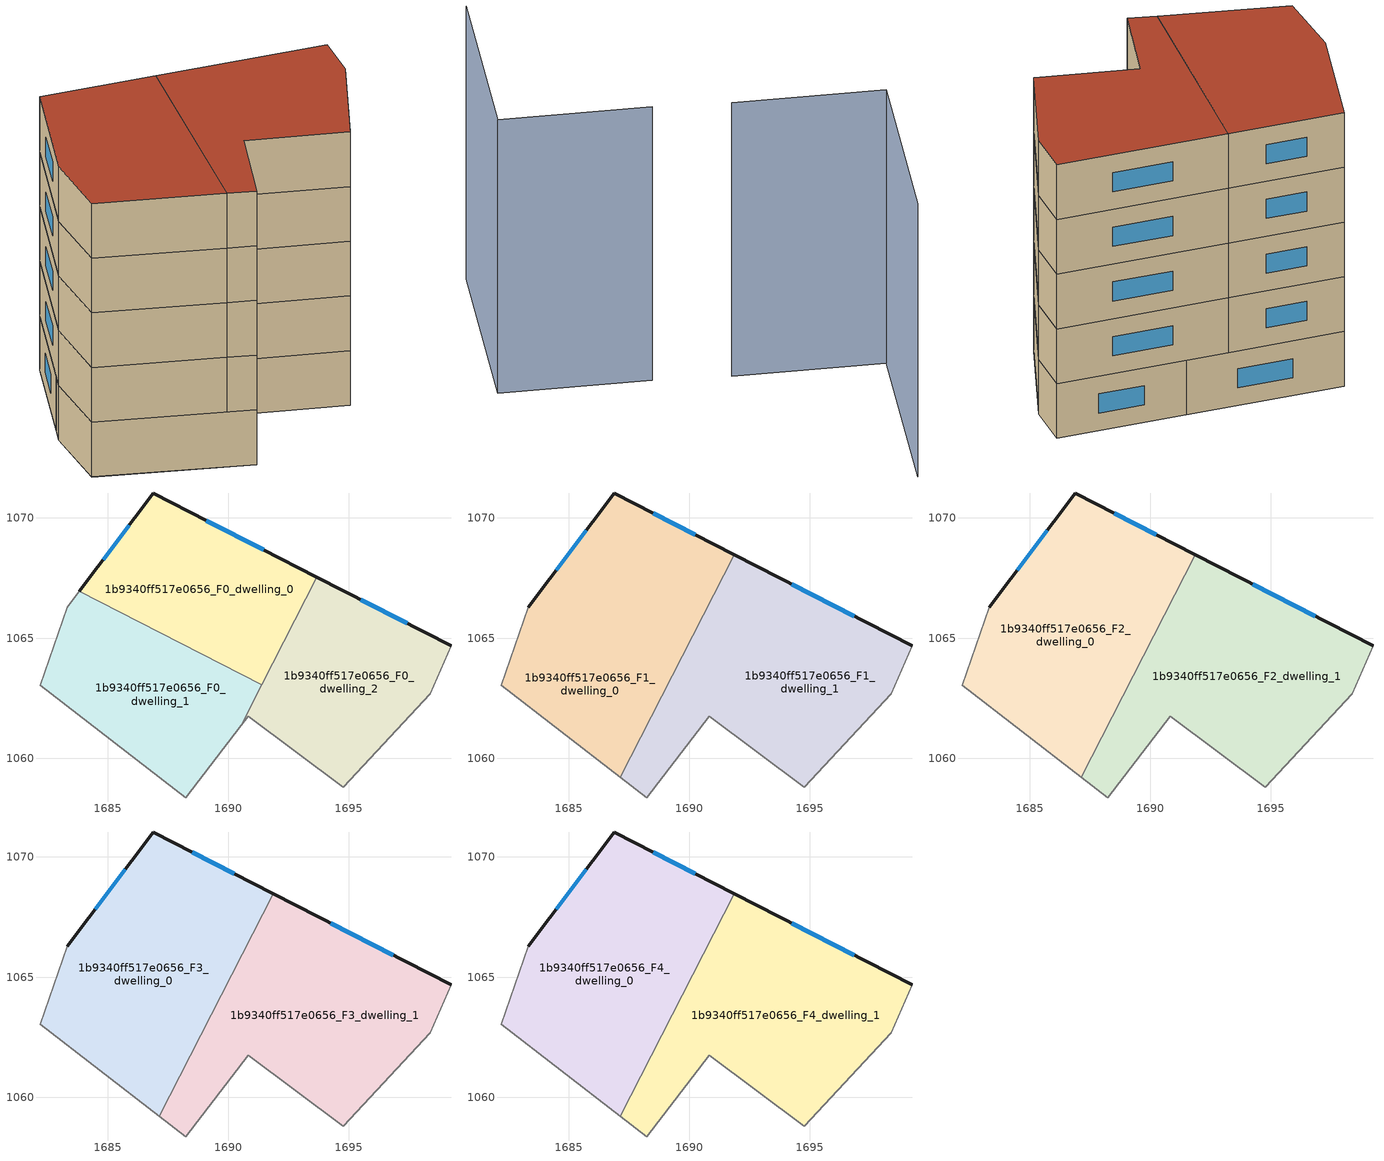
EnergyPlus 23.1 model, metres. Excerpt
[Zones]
1b9340ff517e0656_F0_dwelling_0
 floor ground (EU_floor_Construction): 1693.69,1067.53 1691.4,1063.06 1683.81,1066.94 1686.87,1071.01 z0
 wall outside (EU_wall_Construction): 1693.69,1067.53 1686.87,1071.01 1683.81,1066.94 z0:3
 wall to 1b9340ff517e0656_F0_dwelling_1 (EU_wall_Construction): 1683.81,1066.94 1691.4,1063.06 z0:3
 wall to 1b9340ff517e0656_F0_dwelling_2 (EU_wall_Construction): 1691.4,1063.06 1693.69,1067.53 z0:3
 window (EU_Window_Construction): 1685.88,1069.69 1684.8,1068.27 / 1691.47,1068.66 1689.09,1069.88 z0.98:2.02
1b9340ff517e0656_F0_dwelling_1
 floor ground (EU_floor_Construction): 1691.4,1063.06 1690.54,1061.39 1688.23,1058.38 1682.18,1063.04 1683.3,1066.28 1683.81,1066.94 z0
 wall adiabatic (EU_wall_Construction): 1683.81,1066.94 1683.3,1066.28 1682.18,1063.04 1688.23,1058.38 1690.54,1061.39 z0:3
 wall to 1b9340ff517e0656_F0_dwelling_2 (EU_wall_Construction): 1690.54,1061.39 1691.4,1063.06 z0:3
1b9340ff517e0656_F0_dwelling_2
 floor ground (EU_floor_Construction): 1699.25,1064.68 1698.39,1062.68 1694.77,1058.8 1690.82,1061.75 1690.54,1061.39 1693.69,1067.53 z0
 wall outside (EU_wall_Construction): 1699.25,1064.68 1693.69,1067.53 z0:3
 wall adiabatic (EU_wall_Construction): 1690.54,1061.39 1690.82,1061.75 1694.77,1058.8 1698.39,1062.68 1699.25,1064.68 z0:3
 window (EU_Window_Construction): 1697.44,1065.61 1695.5,1066.61 z0.98:2.02
1b9340ff517e0656_F1_dwelling_0
 floor to 1b9340ff517e0656_F0_dwelling_0 (EU_floor_Construction): 1691.86,1068.46 1689.58,1063.99 1683.81,1066.94 1686.87,1071.01 z3
 floor to 1b9340ff517e0656_F0_dwelling_1 (EU_floor_Construction): 1689.58,1063.99 1687.14,1059.22 1682.18,1063.04 1683.3,1066.28 1683.81,1066.94 z3
 wall outside (EU_wall_Construction): 1691.86,1068.46 1686.87,1071.01 1683.3,1066.28 z3:6
 wall adiabatic (EU_wall_Construction): 1683.3,1066.28 1682.18,1063.04 1687.14,1059.22 z3:6
 wall to 1b9340ff517e0656_F1_dwelling_1 (EU_wall_Construction): 1687.14,1059.22 1691.86,1068.46 z3:6
 window (EU_Window_Construction): 1690.24,1069.29 1688.5,1070.19 / 1685.71,1069.47 1684.46,1067.82 z3.98:5.02
1b9340ff517e0656_F1_dwelling_1
 floor to 1b9340ff517e0656_F0_dwelling_0 (EU_floor_Construction): 1693.69,1067.53 1691.4,1063.06 1689.58,1063.99 1691.86,1068.46 z3
 floor to 1b9340ff517e0656_F0_dwelling_1 (EU_floor_Construction): 1691.4,1063.06 1690.54,1061.39 1688.23,1058.38 1687.14,1059.22 1689.58,1063.99 z3
 floor to 1b9340ff517e0656_F0_dwelling_2 (EU_floor_Construction): 1699.25,1064.68 1698.39,1062.68 1694.77,1058.8 1690.82,1061.75 1691.4,1063.06 1693.69,1067.53 z3; 1691.4,1063.06 1690.82,1061.75 1690.54,1061.39 z3
 wall outside (EU_wall_Construction): 1699.25,1064.68 1691.86,1068.46 z3:6
 wall adiabatic (EU_wall_Construction): 1687.14,1059.22 1688.23,1058.38 1690.82,1061.75 1694.77,1058.8 1698.39,1062.68 1699.25,1064.68 z3:6
 window (EU_Window_Construction): 1696.85,1065.91 1694.27,1067.24 z3.98:5.02
1b9340ff517e0656_F2_dwelling_0
 floor to 1b9340ff517e0656_F1_dwelling_0 (EU_floor_Construction): 1691.86,1068.46 1687.14,1059.22 1682.18,1063.04 1683.3,1066.28 1686.87,1071.01 z6
 wall outside (EU_wall_Construction): 1691.86,1068.46 1686.87,1071.01 1683.3,1066.28 z6:9
 wall adiabatic (EU_wall_Construction): 1683.3,1066.28 1682.18,1063.04 1687.14,1059.22 z6:9
 wall to 1b9340ff517e0656_F2_dwelling_1 (EU_wall_Construction): 1687.14,1059.22 1691.86,1068.46 z6:9
 window (EU_Window_Construction): 1690.24,1069.29 1688.5,1070.19 / 1685.71,1069.47 1684.46,1067.82 z6.98:8.02
1b9340ff517e0656_F2_dwelling_1
 floor to 1b9340ff517e0656_F1_dwelling_1 (EU_floor_Construction): 1699.25,1064.68 1698.39,1062.68 1694.77,1058.8 1690.82,1061.75 1688.23,1058.38 1687.14,1059.22 1691.86,1068.46 z6
 wall outside (EU_wall_Construction): 1699.25,1064.68 1691.86,1068.46 z6:9
 wall adiabatic (EU_wall_Construction): 1687.14,1059.22 1688.23,1058.38 1690.82,1061.75 1694.77,1058.8 1698.39,1062.68 1699.25,1064.68 z6:9
 window (EU_Window_Construction): 1696.85,1065.91 1694.27,1067.24 z6.98:8.02
1b9340ff517e0656_F3_dwelling_0
 floor to 1b9340ff517e0656_F2_dwelling_0 (EU_floor_Construction): 1691.86,1068.46 1687.14,1059.22 1682.18,1063.04 1683.3,1066.28 1686.87,1071.01 z9
 wall outside (EU_wall_Construction): 1691.86,1068.46 1686.87,1071.01 1683.3,1066.28 z9:12
 wall adiabatic (EU_wall_Construction): 1683.3,1066.28 1682.18,1063.04 1687.14,1059.22 z9:12
 wall to 1b9340ff517e0656_F3_dwelling_1 (EU_wall_Construction): 1687.14,1059.22 1691.86,1068.46 z9:12
 window (EU_Window_Construction): 1690.24,1069.29 1688.5,1070.19 / 1685.71,1069.47 1684.46,1067.82 z9.98:11.02
1b9340ff517e0656_F3_dwelling_1
 floor to 1b9340ff517e0656_F2_dwelling_1 (EU_floor_Construction): 1699.25,1064.68 1698.39,1062.68 1694.77,1058.8 1690.82,1061.75 1688.23,1058.38 1687.14,1059.22 1691.86,1068.46 z9
 wall outside (EU_wall_Construction): 1699.25,1064.68 1691.86,1068.46 z9:12
 wall adiabatic (EU_wall_Construction): 1687.14,1059.22 1688.23,1058.38 1690.82,1061.75 1694.77,1058.8 1698.39,1062.68 1699.25,1064.68 z9:12
 window (EU_Window_Construction): 1696.85,1065.91 1694.27,1067.24 z9.98:11.02
1b9340ff517e0656_F4_dwelling_0
 floor to 1b9340ff517e0656_F3_dwelling_0 (EU_floor_Construction): 1691.86,1068.46 1687.14,1059.22 1682.18,1063.04 1683.3,1066.28 1686.87,1071.01 z12
 wall outside (EU_wall_Construction): 1691.86,1068.46 1686.87,1071.01 1683.3,1066.28 z12:15
 wall adiabatic (EU_wall_Construction): 1683.3,1066.28 1682.18,1063.04 1687.14,1059.22 z12:15
 wall to 1b9340ff517e0656_F4_dwelling_1 (EU_wall_Construction): 1687.14,1059.22 1691.86,1068.46 z12:15
 window (EU_Window_Construction): 1690.24,1069.29 1688.5,1070.19 / 1685.71,1069.47 1684.46,1067.82 z12.98:14.02
 roof outside (EU_roof_Construction): 1687.14,1059.22 1691.86,1068.46 1686.87,1071.01 1683.3,1066.28 1682.18,1063.04 z15
1b9340ff517e0656_F4_dwelling_1
 floor to 1b9340ff517e0656_F3_dwelling_1 (EU_floor_Construction): 1699.25,1064.68 1698.39,1062.68 1694.77,1058.8 1690.82,1061.75 1688.23,1058.38 1687.14,1059.22 1691.86,1068.46 z12
 wall outside (EU_wall_Construction): 1699.25,1064.68 1691.86,1068.46 z12:15
 wall adiabatic (EU_wall_Construction): 1687.14,1059.22 1688.23,1058.38 1690.82,1061.75 1694.77,1058.8 1698.39,1062.68 1699.25,1064.68 z12:15
 window (EU_Window_Construction): 1696.85,1065.91 1694.27,1067.24 z12.98:14.02
 roof outside (EU_roof_Construction): 1698.39,1062.68 1699.25,1064.68 1691.86,1068.46 1687.14,1059.22 1688.23,1058.38 1690.82,1061.75 1694.77,1058.8 z15
shading: 1705.99,1050.39 1700.25,1054.7 / 1700.25,1054.7 1706.04,1062.4 z0:15
[Building]
EU S2 Campaign: North Axis=0; Terrain=City; Solar Distribution=FullExterior
[Site:Location]
Bologna: Latitude=44.5; Longitude=11.25; Time Zone=1; Elevation=37
[SizingPeriod:WeatherFileDays]
AnnualSizingPeriod: Begin Month=1; Begin Day of Month=1; End Month=12; End Day of Month=31; Day of Week for Start Day=Monday; Use Weather File Daylight Saving Period=No; Use Weather File Rain and Snow Indicators=No
[MATERIAL]
EU_InternalMass_Material: Roughness=MediumRough; Thickness=0.1; Conductivity=1; Density=1800; Specific Heat=900; Thermal Absorptance=0.9; Solar Absorptance=0.7; Visible Absorptance=0.7
[MATERIAL:NOMASS] Roughness=MediumRough; Thermal Absorptance=0.9; Solar Absorptance=0.7; Visible Absorptance=0.7
Name | Thermal Resistance
EU_wall_NoMass | 0.905828
EU_roof_NoMass | 0.37593
EU_floor_NoMass | 0.67114
[WINDOWMATERIAL:SIMPLEGLAZINGSYSTEM]
EU_Window_SimpleGlazing: UFactor=4.52486; Solar Heat Gain Coefficient=0.85; Visible Transmittance=0.85
[CONSTRUCTION]
EU_wall_Construction: EU_wall_NoMass
EU_roof_Construction: EU_roof_NoMass
EU_floor_Construction: EU_floor_NoMass
EU_Window_Construction: EU_Window_SimpleGlazing
EU_InternalMass_Construction: EU_InternalMass_Material
[ZONE] Type=1; Multiplier=1; Ceiling Height=autocalculate; Floor Area=autocalculate; Part of Total Floor Area=Yes
Name | Volume
1b9340ff517e0656_F0_dwelling_0 | 121.856
1b9340ff517e0656_F1_dwelling_0 | 182.787
1b9340ff517e0656_F2_dwelling_0; 1b9340ff517e0656_F3_dwelling_0; 1b9340ff517e0656_F4_dwelling_0 | 182.793
1b9340ff517e0656_F0_dwelling_1 | 121.868
1b9340ff517e0656_F1_dwelling_1 | 182.779
1b9340ff517e0656_F2_dwelling_1; 1b9340ff517e0656_F3_dwelling_1; 1b9340ff517e0656_F4_dwelling_1 | 182.791
1b9340ff517e0656_F0_dwelling_2 | 121.854
[INTERNALMASS] Construction=EU_InternalMass_Construction
Name | Zone or ZoneList | Surface Area
1b9340ff517e0656_F0_dwelling_0_EU_InternalMass | 1b9340ff517e0656_F0_dwelling_0 | 40.62
1b9340ff517e0656_F0_dwelling_1_EU_InternalMass | 1b9340ff517e0656_F0_dwelling_1 | 40.6249
1b9340ff517e0656_F0_dwelling_2_EU_InternalMass | 1b9340ff517e0656_F0_dwelling_2 | 40.6179
1b9340ff517e0656_F1_dwelling_0_EU_InternalMass | 1b9340ff517e0656_F1_dwelling_0 | 60.9312
1b9340ff517e0656_F1_dwelling_1_EU_InternalMass | 1b9340ff517e0656_F1_dwelling_1 | 60.93
1b9340ff517e0656_F2_dwelling_0_EU_InternalMass | 1b9340ff517e0656_F2_dwelling_0 | 60.9312
1b9340ff517e0656_F2_dwelling_1_EU_InternalMass | 1b9340ff517e0656_F2_dwelling_1 | 60.93
1b9340ff517e0656_F3_dwelling_0_EU_InternalMass | 1b9340ff517e0656_F3_dwelling_0 | 60.9312
1b9340ff517e0656_F3_dwelling_1_EU_InternalMass | 1b9340ff517e0656_F3_dwelling_1 | 60.93
1b9340ff517e0656_F4_dwelling_0_EU_InternalMass | 1b9340ff517e0656_F4_dwelling_0 | 60.9312
1b9340ff517e0656_F4_dwelling_1_EU_InternalMass | 1b9340ff517e0656_F4_dwelling_1 | 60.93
[OTHEREQUIPMENT] Fuel Type=Electricity; Design Level Calculation Method=Watts/Area; Power per Zone Floor Area=1; Fraction Latent=0; Fraction Radiant=0; Fraction Lost=0; Carbon Dioxide Generation Rate=0; EndUse Subcategory=EU_Step8_InternalGains
Name | Zone or ZoneList or Space or SpaceList | Schedule
EU_Step8_InternalGain_1b9340ff517e0656_F0_dwelling_0_f000 | 1b9340ff517e0656_F0_dwelling_0 | EU_Step8_GainSchedule_1b9340ff517e0656_F0_dwelling_0_f000
EU_Step8_InternalGain_1b9340ff517e0656_F0_dwelling_1_f000 | 1b9340ff517e0656_F0_dwelling_1 | EU_Step8_GainSchedule_1b9340ff517e0656_F0_dwelling_1_f000
EU_Step8_InternalGain_1b9340ff517e0656_F0_dwelling_2_f000 | 1b9340ff517e0656_F0_dwelling_2 | EU_Step8_GainSchedule_1b9340ff517e0656_F0_dwelling_2_f000
EU_Step8_InternalGain_1b9340ff517e0656_F1_dwelling_0_f000 | 1b9340ff517e0656_F1_dwelling_0 | EU_Step8_GainSchedule_1b9340ff517e0656_F1_dwelling_0_f000
EU_Step8_InternalGain_1b9340ff517e0656_F1_dwelling_1_f000 | 1b9340ff517e0656_F1_dwelling_1 | EU_Step8_GainSchedule_1b9340ff517e0656_F1_dwelling_1_f000
EU_Step8_InternalGain_1b9340ff517e0656_F2_dwelling_0_f000 | 1b9340ff517e0656_F2_dwelling_0 | EU_Step8_GainSchedule_1b9340ff517e0656_F2_dwelling_0_f000
EU_Step8_InternalGain_1b9340ff517e0656_F2_dwelling_1_f000 | 1b9340ff517e0656_F2_dwelling_1 | EU_Step8_GainSchedule_1b9340ff517e0656_F2_dwelling_1_f000
EU_Step8_InternalGain_1b9340ff517e0656_F3_dwelling_0_f000 | 1b9340ff517e0656_F3_dwelling_0 | EU_Step8_GainSchedule_1b9340ff517e0656_F3_dwelling_0_f000
EU_Step8_InternalGain_1b9340ff517e0656_F3_dwelling_1_f000 | 1b9340ff517e0656_F3_dwelling_1 | EU_Step8_GainSchedule_1b9340ff517e0656_F3_dwelling_1_f000
EU_Step8_InternalGain_1b9340ff517e0656_F4_dwelling_0_f000 | 1b9340ff517e0656_F4_dwelling_0 | EU_Step8_GainSchedule_1b9340ff517e0656_F4_dwelling_0_f000
EU_Step8_InternalGain_1b9340ff517e0656_F4_dwelling_1_f000 | 1b9340ff517e0656_F4_dwelling_1 | EU_Step8_GainSchedule_1b9340ff517e0656_F4_dwelling_1_f000
[ZONEVENTILATION:DESIGNFLOWRATE] Schedule=EU_AlwaysOn; Design Flow Rate Calculation Method=AirChanges/Hour; Air Changes per Hour=0.73129; Ventilation Type=Natural; Fan Pressure Rise=0; Fan Total Efficiency=1; Constant Term Coefficient=1; Temperature Term Coefficient=0; Velocity Term Coefficient=0; Velocity Squared Term Coefficient=0; Minimum Indoor Temperature=-100; Maximum Indoor Temperature=100; Delta Temperature=-100; Minimum Outdoor Temperature=-100; Maximum Outdoor Temperature=100; Maximum Wind Speed=40
Name | Zone or ZoneList or Space or SpaceList
EU_ConstantAir_1b9340ff517e0656_F0_dwelling_0 | 1b9340ff517e0656_F0_dwelling_0
EU_ConstantAir_1b9340ff517e0656_F0_dwelling_1 | 1b9340ff517e0656_F0_dwelling_1
EU_ConstantAir_1b9340ff517e0656_F0_dwelling_2 | 1b9340ff517e0656_F0_dwelling_2
EU_ConstantAir_1b9340ff517e0656_F1_dwelling_0 | 1b9340ff517e0656_F1_dwelling_0
EU_ConstantAir_1b9340ff517e0656_F1_dwelling_1 | 1b9340ff517e0656_F1_dwelling_1
EU_ConstantAir_1b9340ff517e0656_F2_dwelling_0 | 1b9340ff517e0656_F2_dwelling_0
EU_ConstantAir_1b9340ff517e0656_F2_dwelling_1 | 1b9340ff517e0656_F2_dwelling_1
EU_ConstantAir_1b9340ff517e0656_F3_dwelling_0 | 1b9340ff517e0656_F3_dwelling_0
EU_ConstantAir_1b9340ff517e0656_F3_dwelling_1 | 1b9340ff517e0656_F3_dwelling_1
EU_ConstantAir_1b9340ff517e0656_F4_dwelling_0 | 1b9340ff517e0656_F4_dwelling_0
EU_ConstantAir_1b9340ff517e0656_F4_dwelling_1 | 1b9340ff517e0656_F4_dwelling_1
[HVACTEMPLATE:THERMOSTAT] Constant Heating Setpoint=20; Constant Cooling Setpoint=50
EU_HeatOnly_1b9340ff517e0656_F0_dwelling_0; EU_HeatOnly_1b9340ff517e0656_F0_dwelling_1; EU_HeatOnly_1b9340ff517e0656_F0_dwelling_2; EU_HeatOnly_1b9340ff517e0656_F1_dwelling_0; EU_HeatOnly_1b9340ff517e0656_F1_dwelling_1; EU_HeatOnly_1b9340ff517e0656_F2_dwelling_0; EU_HeatOnly_1b9340ff517e0656_F2_dwelling_1; EU_HeatOnly_1b9340ff517e0656_F3_dwelling_0; EU_HeatOnly_1b9340ff517e0656_F3_dwelling_1; EU_HeatOnly_1b9340ff517e0656_F4_dwelling_0; EU_HeatOnly_1b9340ff517e0656_F4_dwelling_1
[HVACTEMPLATE:ZONE:IDEALLOADSAIRSYSTEM] System Availability Schedule=EU_AlwaysOn; Maximum Heating Supply Air Temperature=50; Minimum Cooling Supply Air Temperature=13; Maximum Heating Supply Air Humidity Ratio=0.0156; Minimum Cooling Supply Air Humidity Ratio=0.0077; Heating Limit=NoLimit; Cooling Limit=NoLimit; Heating Availability Schedule=EU_AlwaysOn; Cooling Availability Schedule=EU_CoolingOff; Dehumidification Control Type=ConstantSensibleHeatRatio; Cooling Sensible Heat Ratio=0.7; Dehumidification Setpoint=60; Humidification Control Type=None; Humidification Setpoint=30; Outdoor Air Method=None; Outdoor Air Flow Rate per Person=0.00944; Outdoor Air Flow Rate per Zone Floor Area=0; Outdoor Air Flow Rate per Zone=0; Demand Controlled Ventilation Type=None; Outdoor Air Economizer Type=NoEconomizer; Heat Recovery Type=None; Sensible Heat Recovery Effectiveness=0.7; Latent Heat Recovery Effectiveness=0.65
Name | Template Thermostat
1b9340ff517e0656_F0_dwelling_0 | EU_HeatOnly_1b9340ff517e0656_F0_dwelling_0
1b9340ff517e0656_F0_dwelling_1 | EU_HeatOnly_1b9340ff517e0656_F0_dwelling_1
1b9340ff517e0656_F0_dwelling_2 | EU_HeatOnly_1b9340ff517e0656_F0_dwelling_2
1b9340ff517e0656_F1_dwelling_0 | EU_HeatOnly_1b9340ff517e0656_F1_dwelling_0
1b9340ff517e0656_F1_dwelling_1 | EU_HeatOnly_1b9340ff517e0656_F1_dwelling_1
1b9340ff517e0656_F2_dwelling_0 | EU_HeatOnly_1b9340ff517e0656_F2_dwelling_0
1b9340ff517e0656_F2_dwelling_1 | EU_HeatOnly_1b9340ff517e0656_F2_dwelling_1
1b9340ff517e0656_F3_dwelling_0 | EU_HeatOnly_1b9340ff517e0656_F3_dwelling_0
1b9340ff517e0656_F3_dwelling_1 | EU_HeatOnly_1b9340ff517e0656_F3_dwelling_1
1b9340ff517e0656_F4_dwelling_0 | EU_HeatOnly_1b9340ff517e0656_F4_dwelling_0
1b9340ff517e0656_F4_dwelling_1 | EU_HeatOnly_1b9340ff517e0656_F4_dwelling_1
[SIZING:ZONE] Zone Cooling Design Supply Air Temperature Input Method=SupplyAirTemperature; Zone Cooling Design Supply Air Temperature=13; Zone Heating Design Supply Air Temperature Input Method=SupplyAirTemperature; Zone Heating Design Supply Air Temperature=50; Zone Cooling Design Supply Air Humidity Ratio=0.008; Zone Heating Design Supply Air Humidity Ratio=0.008; Cooling Design Air Flow Method=DesignDay; Cooling Design Air Flow Rate=0; Cooling Minimum Air Flow per Zone Floor Area=0.000762; Cooling Minimum Air Flow=0; Cooling Minimum Air Flow Fraction=0.2; Heating Design Air Flow Method=DesignDay; Heating Design Air Flow Rate=0; Heating Maximum Air Flow per Zone Floor Area=0.002032; Heating Maximum Air Flow=0.141576; Heating Maximum Air Flow Fraction=0.3; Account for Dedicated Outdoor Air System=No; Dedicated Outdoor Air System Control Strategy=NeutralSupplyAir; Dedicated Outdoor Air Low Setpoint Temperature for Design=autosize; Dedicated Outdoor Air High Setpoint Temperature for Design=autosize; Zone Load Sizing Method=Sensible Load Only No Latent Load; Zone Latent Cooling Design Supply Air Humidity Ratio Input Method=HumidityRatioDifference; Zone Cooling Design Supply Air Humidity Ratio Difference=0.005; Zone Latent Heating Design Supply Air Humidity Ratio Input Method=HumidityRatioDifference; Zone Humidification Design Supply Air Humidity Ratio Difference=0.005
1b9340ff517e0656_F0_dwelling_0; 1b9340ff517e0656_F0_dwelling_1; 1b9340ff517e0656_F0_dwelling_2; 1b9340ff517e0656_F1_dwelling_0; 1b9340ff517e0656_F1_dwelling_1; 1b9340ff517e0656_F2_dwelling_0; 1b9340ff517e0656_F2_dwelling_1; 1b9340ff517e0656_F3_dwelling_0; 1b9340ff517e0656_F3_dwelling_1; 1b9340ff517e0656_F4_dwelling_0; 1b9340ff517e0656_F4_dwelling_1
[SCHEDULE:CONSTANT]
Name | Hourly Value
EU_AlwaysOn | 1
EU_CoolingOff | 0
[SCHEDULE:FILE] Column Number=1; Rows to Skip at Top=0; Number of Hours of Data=8760; Column Separator=Comma; Interpolate to Timestep=No; Minutes per Item=60; Adjust Schedule for Daylight Savings=Yes
Name | File
EU_Step8_GainSchedule_1b9340ff517e0656_F0_dwelling_0_f000 | ../../schedules/1b9340ff517e0656/1b9340ff517e0656_F0_dwelling_0_f000_gain.csv
EU_Step8_GainSchedule_1b9340ff517e0656_F0_dwelling_1_f000 | ../../schedules/1b9340ff517e0656/1b9340ff517e0656_F0_dwelling_1_f000_gain.csv
EU_Step8_GainSchedule_1b9340ff517e0656_F0_dwelling_2_f000 | ../../schedules/1b9340ff517e0656/1b9340ff517e0656_F0_dwelling_2_f000_gain.csv
EU_Step8_GainSchedule_1b9340ff517e0656_F1_dwelling_0_f000 | ../../schedules/1b9340ff517e0656/1b9340ff517e0656_F1_dwelling_0_f000_gain.csv
EU_Step8_GainSchedule_1b9340ff517e0656_F1_dwelling_1_f000 | ../../schedules/1b9340ff517e0656/1b9340ff517e0656_F1_dwelling_1_f000_gain.csv
EU_Step8_GainSchedule_1b9340ff517e0656_F2_dwelling_0_f000 | ../../schedules/1b9340ff517e0656/1b9340ff517e0656_F2_dwelling_0_f000_gain.csv
EU_Step8_GainSchedule_1b9340ff517e0656_F2_dwelling_1_f000 | ../../schedules/1b9340ff517e0656/1b9340ff517e0656_F2_dwelling_1_f000_gain.csv
EU_Step8_GainSchedule_1b9340ff517e0656_F3_dwelling_0_f000 | ../../schedules/1b9340ff517e0656/1b9340ff517e0656_F3_dwelling_0_f000_gain.csv
EU_Step8_GainSchedule_1b9340ff517e0656_F3_dwelling_1_f000 | ../../schedules/1b9340ff517e0656/1b9340ff517e0656_F3_dwelling_1_f000_gain.csv
EU_Step8_GainSchedule_1b9340ff517e0656_F4_dwelling_0_f000 | ../../schedules/1b9340ff517e0656/1b9340ff517e0656_F4_dwelling_0_f000_gain.csv
EU_Step8_GainSchedule_1b9340ff517e0656_F4_dwelling_1_f000 | ../../schedules/1b9340ff517e0656/1b9340ff517e0656_F4_dwelling_1_f000_gain.csv
